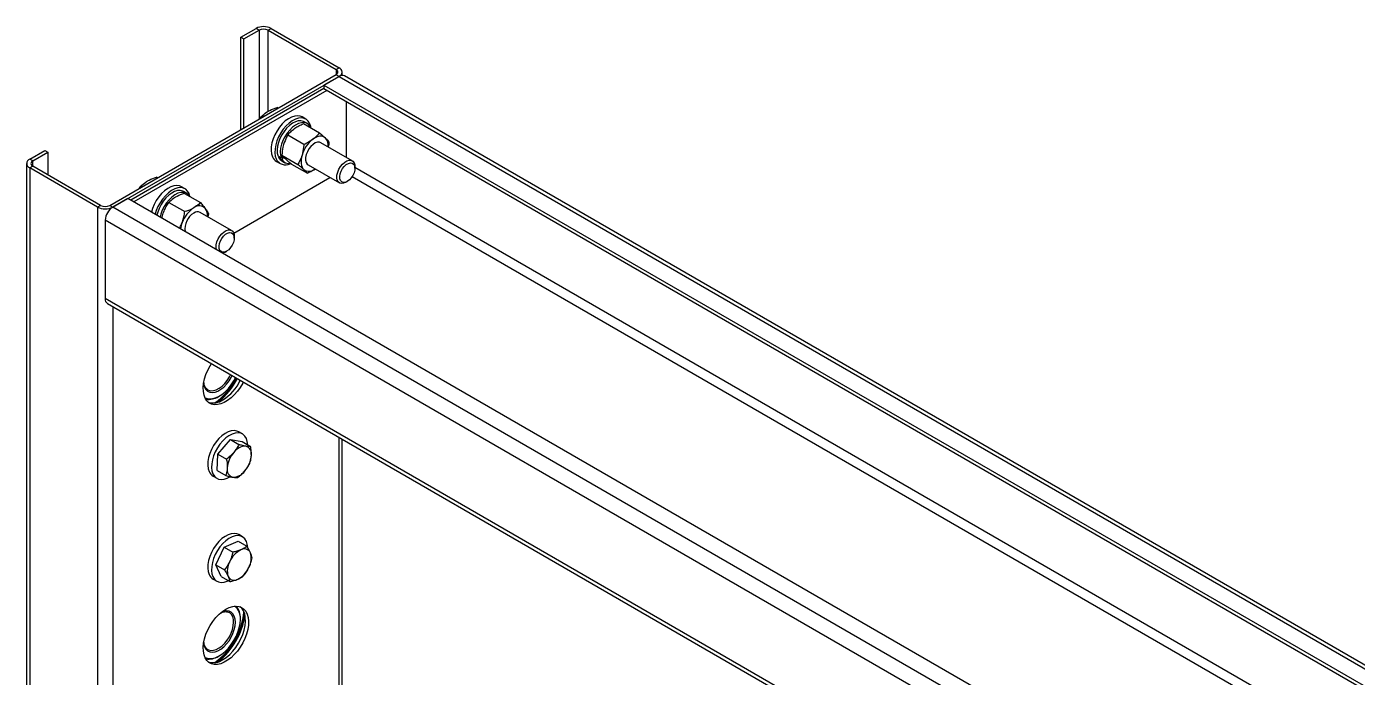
# Model space of a CAD drawing. Header units: millimetres. Extents: x -361 to 14022, y -1822 to 1455.
# Drawn here: x 3958.06 to 3989.24, y 523.1 to 538.34 of the extents above; entities that cross this region are included whole.
import ezdxf

# ---------------------------------------------------------------- set-up
doc = ezdxf.new("R2010")
doc.units = ezdxf.units.MM

msp = doc.modelspace()

# ---------------------------------------------------------------- linework, layer by layer
at = {"color": 7, "linetype": 'Continuous', "lineweight": 25}
for p, q in [((3963.079977, 538.089061), (3963.43353, 538.293163)), ((3963.504241, 538.252343), (3963.43353, 538.293163)), ((3963.716373, 538.252343), (3963.787084, 538.293163)), ((3963.787084, 538.293163), (3965.378074, 537.374704)), ((3963.079977, 535.92558), (3963.079977, 538.089061)), ((3963.079977, 538.089061), (3963.150688, 538.048241)), ((3963.150688, 538.048241), (3963.504241, 538.252343)), ((3963.150688, 535.9664), (3963.150688, 538.048241)), ((3963.716373, 538.252343), (3965.307363, 537.333884)), ((3965.307363, 537.333884), (3965.378074, 537.374704)), ((3960.004062, 534.149892), (3965.307363, 537.211423)), ((3960.074773, 534.109072), (3965.378074, 537.170602)), ((3965.378074, 537.170602), (3965.024521, 536.9665)), ((3965.307363, 537.211423), (3965.378074, 537.170602)), ((3965.378074, 537.170602), (4018.411083, 506.555298)), ((3965.451297, 537.194538), (3965.451297, 537.272653)), ((4018.500172, 506.5884), (3965.503064, 537.182979)), ((3965.024521, 536.884846), (3960.499049, 534.272347)), ((3965.095231, 536.844026), (3960.569759, 534.231526)), ((3965.024521, 536.9665), (3965.024521, 536.884846)), ((3965.024521, 536.9665), (4018.057529, 506.351196)), ((3965.024521, 536.884846), (4017.986807, 506.310369)), ((3963.953069, 536.429605), (3963.928505, 536.443786)), ((3965.554851, 535.271765), (3965.554851, 536.578693)), ((3963.532677, 536.186918), (3963.561082, 536.231677)), ((3963.585645, 536.217496), (3963.561082, 536.231677)), ((3964.599712, 536.169555), (3964.511323, 536.220581)), ((3964.637711, 536.063905), (3964.563465, 536.106767)), ((3964.178959, 535.79848), (3964.553454, 535.582289)), ((3964.543277, 536.063845), (3964.917772, 535.847654)), ((3965.688434, 535.194649), (3964.955305, 535.617875)), ((3958.130229, 535.231633), (3958.483783, 535.435735)), ((3958.20094, 535.190813), (3958.130229, 535.231633)), ((3958.20094, 535.190813), (3958.554494, 535.394915)), ((3958.483783, 535.435735), (3958.554494, 535.394915)), ((3958.554494, 535.394915), (3958.554494, 534.864249)), ((3963.911372, 535.181322), (3963.999761, 535.130297)), ((3964.022587, 535.25975), (3963.948341, 535.302612)), ((3963.962516, 535.271175), (3963.976768, 535.286201)), ((3963.962516, 535.271175), (3964.036763, 535.228313)), ((3964.060419, 535.29964), (3964.022587, 535.25975)), ((3964.036008, 535.193085), (3964.110254, 535.150224)), ((3964.036763, 535.228313), (3964.082306, 535.276334)), ((3964.038085, 535.325293), (3964.412579, 535.109102)), ((3958.057006, 535.129582), (3958.057006, 469.398047)), ((3958.20094, 535.068351), (3958.130229, 535.027531)), ((3959.72122, 534.109072), (3958.130229, 535.027531)), ((3958.130229, 535.027531), (3958.130229, 469.295996)), ((3959.79193, 534.149892), (3958.20094, 535.068351)), ((3964.261528, 535.117471), (3964.636023, 534.90128)), ((3964.65533, 535.098246), (3965.388458, 534.67502)), ((3965.750578, 535.017945), (3965.750578, 535.057295)), ((3960.70425, 534.554102), (3960.732655, 534.59886)), ((3960.757218, 534.58468), (3960.732655, 534.59886)), ((3961.124642, 534.796789), (3961.100078, 534.810969)), ((3961.771285, 534.536739), (3961.682896, 534.587765)), ((3962.909642, 533.500133), (3965.166642, 534.803071)), ((3965.53848, 534.689892), (3965.572557, 534.709571)), ((3960.428327, 534.313174), (3960.074773, 534.109072)), ((4013.461335, 503.69787), (3960.428327, 534.313174)), ((3961.390264, 534.219231), (3961.764758, 534.00304)), ((3961.809284, 534.431089), (3961.735038, 534.473951)), ((3961.757687, 534.43134), (3962.132182, 534.215149)), ((3959.79193, 534.149892), (3959.72122, 534.109072)), ((3959.72122, 534.109072), (3959.72122, 468.377537)), ((3960.004062, 534.149892), (3960.074773, 534.109072)), ((4013.107782, 503.493768), (3960.074773, 534.109072)), ((3962.860006, 533.561833), (3962.126878, 533.985059)), ((3962.315894, 533.95376), (3962.302529, 533.883658)), ((4012.931005, 503.187582), (3959.897996, 533.802886)), ((3959.897996, 533.802886), (3959.897996, 531.965669)), ((3962.922151, 533.385128), (3962.922151, 533.424479)), ((3962.710053, 533.057076), (3962.74413, 533.076754)), ((4012.931005, 501.350365), (3959.897996, 531.965669)), ((3959.949783, 531.851208), (4012.982792, 501.235903)), ((3962.277901, 529.850168), (3962.303203, 529.832251)), ((3962.553266, 529.673332), (3962.574475, 529.68558)), ((3962.54061, 528.323615), (3962.831366, 528.663239)), ((3962.831366, 528.663239), (3963.032378, 528.547198)), ((3962.831366, 528.663239), (3963.105568, 528.616648)), ((3963.114788, 528.796653), (3963.026399, 528.847678)), ((3963.105568, 528.616648), (3963.30658, 528.500606)), ((3965.451297, 473.70849), (3965.451297, 528.675251)), ((3962.524056, 527.937399), (3962.54061, 528.323615)), ((3962.54061, 528.323615), (3962.741622, 528.207574)), ((3962.426448, 527.80842), (3962.514836, 527.757394)), ((3962.524056, 527.937399), (3962.725067, 527.821358)), ((3963.114788, 526.387857), (3963.026399, 526.438883)), ((3962.491046, 525.730887), (3962.6901, 526.144799)), ((3962.6901, 526.144799), (3963.013866, 526.282141)), ((3962.6901, 526.144799), (3962.891112, 526.028758)), ((3963.013866, 526.282141), (3963.214878, 526.166099)), ((3962.491046, 525.730887), (3962.692058, 525.614845)), ((3962.615757, 525.454315), (3962.491046, 525.730887)), ((3962.426448, 525.399624), (3962.514836, 525.348599)), ((3962.615757, 525.454315), (3962.816769, 525.338274)), ((3962.808901, 524.611603), (3962.803162, 524.615071)), ((3963.065835, 524.453502), (3963.065835, 524.477995)), ((3962.277901, 523.766939), (3962.303203, 523.749022)), ((3962.553266, 523.590103), (3962.574475, 523.602351))]:
    msp.add_line(p, q, dxfattribs=at)
at = {"color": 8, "linetype": 'Continuous', "lineweight": 25}
for p, q in [((3963.504241, 538.252343), (3963.504241, 536.170502)), ((3963.716373, 536.354138), (3963.716373, 538.252343)), ((3965.307363, 537.333884), (3965.307363, 537.211423)), ((3958.20094, 535.068351), (3958.20094, 535.190813)), ((4015.757941, 506.168033), (3965.750578, 535.03667)), ((3965.689181, 534.827171), (4015.607223, 506.010099)), ((3960.074773, 531.779053), (3960.074773, 470.623024)), ((3965.378074, 473.684554), (3965.378074, 528.717522))]:
    msp.add_line(p, q, dxfattribs=at)
at = {"color": 7, "linetype": 'Continuous', "lineweight": 25, "flags": 128}
for points in [[(3964.511323, 536.220581), (3964.469927, 536.23864), (3964.407591, 536.248604), (3964.339292, 536.241928), (3964.267105, 536.218815), (3964.193224, 536.179966), (3964.119894, 536.126563), (3964.049343, 536.060228), (3963.983714, 535.982977), (3963.925002, 535.897156), (3963.87499, 535.805374), (3963.835198, 535.710419), (3963.806835, 535.615176), (3963.790764, 535.52254), (3963.787471, 535.435324), (3963.797058, 535.35618), (3963.819233, 535.287511)], [(3964.718331, 535.9714), (3964.714026, 535.994698), (3964.691851, 536.063367), (3964.657762, 536.119473), (3964.612795, 536.161313), (3964.558315, 536.187615), (3964.495979, 536.197579), (3964.42768, 536.190903), (3964.355493, 536.167789), (3964.281613, 536.128941), (3964.208283, 536.075538), (3964.137731, 536.009203), (3964.072102, 535.931951), (3964.01339, 535.846131), (3963.963378, 535.754349), (3963.923586, 535.659394), (3963.895224, 535.564151), (3963.879152, 535.471514), (3963.875859, 535.384299), (3963.885446, 535.305154), (3963.907621, 535.236485)], [(3964.563465, 536.106767), (3964.543023, 536.116866), (3964.486094, 536.130622), (3964.422641, 536.127549), (3964.354885, 536.107754), (3964.285198, 536.071932), (3964.21602, 536.021335), (3964.149774, 535.957735), (3964.088777, 535.883359), (3964.035165, 535.800811), (3963.990817, 535.71298), (3963.957283, 535.622942), (3963.935738, 535.533848), (3963.926937, 535.448819), (3963.931188, 535.37083), (3963.948341, 535.302612)], [(3964.723212, 535.959971), (3964.70388, 535.998504), (3964.665681, 536.043901), (3964.617269, 536.074004), (3964.560341, 536.08776), (3964.496887, 536.084687), (3964.429131, 536.064893), (3964.359445, 536.02907), (3964.290267, 535.978473), (3964.22402, 535.914874), (3964.163023, 535.840498), (3964.109412, 535.757949), (3964.065063, 535.670119), (3964.031529, 535.58008), (3964.009985, 535.490987), (3964.001184, 535.405957), (3964.005434, 535.327968), (3964.022587, 535.25975)], [(3964.955305, 535.617875), (3964.921923, 535.63001), (3964.874189, 535.629511), (3964.822128, 535.611957), (3964.769011, 535.578448), (3964.718175, 535.531092), (3964.672814, 535.472864), (3964.635779, 535.407422), (3964.609397, 535.338879)], [(3965.057914, 535.727336), (3965.030495, 535.747669), (3964.999223, 535.761336), (3964.964634, 535.768102), (3964.927318, 535.767852), (3964.887915, 535.760591), (3964.847099, 535.746442), (3964.805568, 535.725648), (3964.764033, 535.698565)], [(3963.962516, 535.271175), (3963.998115, 535.222406), (3964.036008, 535.193085)], [(3964.511437, 535.329289), (3964.498027, 535.276046), (3964.489875, 535.224207), (3964.48712, 535.174658), (3964.489809, 535.128247), (3964.497897, 535.085769), (3964.511245, 535.047949), (3964.529625, 535.015435), (3964.552721, 534.988784)], [(3964.609397, 535.338879), (3964.595325, 535.271541), (3964.594448, 535.209639), (3964.606821, 535.157063), (3964.631666, 535.117117), (3964.65533, 535.098246)], [(3965.538446, 534.689872), (3965.485691, 534.667113), (3965.43625, 534.661176), (3965.393231, 534.672434), (3965.359337, 534.700179), (3965.336696, 534.742669), (3965.326732, 534.797233), (3965.330071, 534.860444), (3965.346503, 534.928328), (3965.374995, 534.996621), (3965.413758, 535.061032), (3965.460355, 535.117513), (3965.511859, 535.162516), (3965.565033, 535.193213), (3965.616537, 535.207675), (3965.663134, 535.204994), (3965.701896, 535.185337), (3965.730389, 535.14994), (3965.74682, 535.101028), (3965.750578, 535.057295)], [(3965.572528, 534.709554), (3965.524491, 534.689447), (3965.480017, 534.68608), (3965.442403, 534.699703), (3965.414441, 534.729305), (3965.398203, 534.772691), (3965.394894, 534.826644), (3965.404759, 534.887161), (3965.427067, 534.949754), (3965.460163, 535.009782), (3965.501593, 535.062792), (3965.548284, 535.104853), (3965.596773, 535.132845), (3965.643463, 535.144692), (3965.684893, 535.139516), (3965.717989, 535.1177), (3965.740297, 535.080863), (3965.750163, 535.031736), (3965.746854, 534.973963), (3965.730616, 534.911829), (3965.702653, 534.849942), (3965.66504, 534.792892), (3965.620566, 534.74491), (3965.572528, 534.709554)], [(3961.682896, 534.587765), (3961.6415, 534.605824), (3961.579164, 534.615788), (3961.510865, 534.609112), (3961.438678, 534.585999), (3961.364797, 534.54715), (3961.291467, 534.493747), (3961.220916, 534.427412), (3961.155287, 534.350161), (3961.096575, 534.26434), (3961.046563, 534.172558), (3961.006771, 534.077603), (3960.981245, 533.993981)], [(3961.886637, 534.356899), (3961.885599, 534.361882), (3961.863424, 534.430551), (3961.829335, 534.486657), (3961.784368, 534.528497), (3961.729888, 534.554798), (3961.667552, 534.564762), (3961.599253, 534.558086), (3961.527066, 534.534973), (3961.453186, 534.496125), (3961.379855, 534.442722), (3961.309304, 534.376387), (3961.243675, 534.299135), (3961.184963, 534.213315), (3961.134951, 534.121532), (3961.095159, 534.026577), (3961.069633, 533.942955)], [(3961.735038, 534.473951), (3961.714596, 534.484049), (3961.657667, 534.497805), (3961.594214, 534.494732), (3961.526458, 534.474938), (3961.456771, 534.439115), (3961.387593, 534.388518), (3961.321346, 534.324919), (3961.26035, 534.250543), (3961.206738, 534.167994), (3961.16239, 534.080164), (3961.128856, 533.990125), (3961.11074, 533.919225)], [(3961.877637, 534.362094), (3961.875453, 534.365688), (3961.837254, 534.411085), (3961.788842, 534.441188), (3961.731913, 534.454944), (3961.66846, 534.451871), (3961.600704, 534.432077), (3961.531017, 534.396254), (3961.46184, 534.345657), (3961.395593, 534.282057), (3961.334596, 534.207681), (3961.280984, 534.125133), (3961.236636, 534.037302), (3961.203102, 533.947264), (3961.184986, 533.876364)], [(3962.507231, 533.113048), (3962.498305, 533.164417), (3962.501644, 533.227627), (3962.518076, 533.295512), (3962.546568, 533.363805), (3962.585331, 533.428216), (3962.631928, 533.484697), (3962.683431, 533.5297), (3962.736606, 533.560397), (3962.78811, 533.574859), (3962.834707, 533.572178), (3962.873469, 533.552521), (3962.901961, 533.517124), (3962.918393, 533.468211), (3962.922151, 533.424479)], [(3962.744101, 533.076738), (3962.696064, 533.056631), (3962.65159, 533.053264), (3962.613976, 533.066887), (3962.586014, 533.096489), (3962.569776, 533.139875), (3962.566467, 533.193827), (3962.576332, 533.254344), (3962.59864, 533.316938), (3962.631736, 533.376966), (3962.673166, 533.429976), (3962.719857, 533.472037), (3962.768346, 533.500029), (3962.815036, 533.511876), (3962.856466, 533.5067), (3962.889562, 533.484884), (3962.91187, 533.448047), (3962.921736, 533.39892), (3962.918427, 533.341147), (3962.902189, 533.279013), (3962.874226, 533.217126), (3962.836613, 533.160076), (3962.792138, 533.112093), (3962.744101, 533.076738)], [(3962.710019, 533.057056), (3962.657264, 533.034297), (3962.647785, 533.031908)], [(3963.135674, 530.012032), (3963.122343, 529.986376), (3963.063842, 529.887589), (3962.997432, 529.79531), (3962.92467, 529.711703), (3962.847261, 529.638727), (3962.76702, 529.578093), (3962.685827, 529.531221), (3962.605586, 529.499211), (3962.528177, 529.482813), (3962.455415, 529.482411), (3962.389005, 529.498014), (3962.330504, 529.529257), (3962.281283, 529.575408), (3962.242495, 529.635384), (3962.215051, 529.70778), (3962.199593, 529.7909), (3962.196483, 529.882794), (3962.205794, 529.981309), (3962.227309, 530.084136), (3962.260522, 530.188865), (3962.304656, 530.29304), (3962.358675, 530.394221), (3962.389068, 530.443039)], [(3962.237745, 529.645256), (3962.263587, 529.634019), (3962.328676, 529.619713), (3962.400129, 529.62181), (3962.476095, 529.640255), (3962.554607, 529.67457), (3962.633632, 529.723868), (3962.711123, 529.78687), (3962.785072, 529.861946), (3962.853565, 529.947151), (3962.914828, 530.040277), (3962.956007, 530.115752)], [(3963.026399, 528.847678), (3962.985003, 528.865737), (3962.922667, 528.875702), (3962.854367, 528.869025), (3962.782181, 528.845912), (3962.7083, 528.807064), (3962.63497, 528.753661), (3962.564419, 528.687326), (3962.49879, 528.610074), (3962.440077, 528.524254), (3962.390065, 528.432471), (3962.350274, 528.337516), (3962.321911, 528.242274), (3962.305839, 528.149637), (3962.302547, 528.062422), (3962.312133, 527.983277), (3962.334308, 527.914608)], [(3963.238791, 528.53974), (3963.238689, 528.542651), (3963.229102, 528.621795), (3963.206927, 528.690464), (3963.172838, 528.746571), (3963.127871, 528.78841), (3963.073391, 528.814712), (3963.011055, 528.824676), (3962.942756, 528.818), (3962.870569, 528.794887), (3962.796688, 528.756038), (3962.723358, 528.702635), (3962.652807, 528.6363), (3962.587178, 528.559049), (3962.528466, 528.473228), (3962.478454, 528.381446), (3962.438662, 528.286491), (3962.410299, 528.191248), (3962.394228, 528.098612), (3962.390935, 528.011396), (3962.400522, 527.932252), (3962.422697, 527.863583)], [(3962.422697, 527.863583), (3962.456786, 527.807476), (3962.501753, 527.765636), (3962.556233, 527.739335), (3962.618569, 527.729371), (3962.686868, 527.736047), (3962.759055, 527.75916), (3962.820281, 527.790297)], [(3963.026399, 526.438883), (3962.985003, 526.456942), (3962.922667, 526.466906), (3962.854367, 526.46023), (3962.782181, 526.437117), (3962.7083, 526.398268), (3962.63497, 526.344865), (3962.564419, 526.27853), (3962.49879, 526.201279), (3962.440077, 526.115458), (3962.390065, 526.023676), (3962.350274, 525.928721), (3962.321911, 525.833478), (3962.305839, 525.740842), (3962.302547, 525.653626), (3962.312133, 525.574482), (3962.334308, 525.505813)], [(3963.238504, 526.138257), (3963.229102, 526.213), (3963.206927, 526.281669), (3963.172838, 526.337775), (3963.127871, 526.379615), (3963.073391, 526.405917), (3963.011055, 526.415881), (3962.942756, 526.409205), (3962.870569, 526.386091), (3962.796688, 526.347243), (3962.723358, 526.29384), (3962.652807, 526.227505), (3962.587178, 526.150253), (3962.528466, 526.064433), (3962.478454, 525.972651), (3962.438662, 525.877695), (3962.410299, 525.782453), (3962.394228, 525.689816), (3962.390935, 525.602601), (3962.400522, 525.523456), (3962.422697, 525.454787)], [(3962.422697, 525.454787), (3962.456786, 525.398681), (3962.501753, 525.356841), (3962.556233, 525.33054), (3962.618569, 525.320575), (3962.686868, 525.327251), (3962.759055, 525.350365), (3962.779661, 525.359696)], [(3962.726424, 524.694442), (3962.807378, 524.733999), (3962.886435, 524.758275), (3962.961742, 524.7667), (3963.031532, 524.759077), (3963.094172, 524.735585), (3963.148191, 524.696774), (3963.192325, 524.643554), (3963.225538, 524.577173), (3963.247053, 524.499186), (3963.256364, 524.411422), (3963.253255, 524.315937), (3963.237796, 524.21497), (3963.210352, 524.110887), (3963.171564, 524.006127), (3963.122343, 523.903147), (3963.063842, 523.80436), (3962.997432, 523.712081), (3962.92467, 523.628474), (3962.847261, 523.555498), (3962.76702, 523.494864), (3962.685827, 523.447992), (3962.605586, 523.415982), (3962.528177, 523.399584), (3962.455415, 523.399182), (3962.389005, 523.414785), (3962.330504, 523.446028), (3962.281283, 523.492179), (3962.242495, 523.552155), (3962.215051, 523.624551), (3962.199593, 523.707671), (3962.196483, 523.799565), (3962.205794, 523.89808), (3962.227309, 524.000907), (3962.260522, 524.105636), (3962.304656, 524.209811), (3962.358675, 524.310992), (3962.421315, 524.406806), (3962.491106, 524.495007), (3962.566412, 524.573529), (3962.645469, 524.640531), (3962.726424, 524.694442)], [(3962.655713, 523.510452), (3962.736667, 523.564363), (3962.815724, 523.631365), (3962.891031, 523.709886), (3962.960822, 523.798088), (3963.023461, 523.893902), (3963.077481, 523.995083), (3963.121614, 524.099258), (3963.154828, 524.203987), (3963.176342, 524.306814), (3963.185654, 524.405329), (3963.182544, 524.497223), (3963.167086, 524.580342), (3963.139641, 524.652739), (3963.100854, 524.712715), (3963.064368, 524.749091)], [(3962.237745, 523.562027), (3962.263587, 523.55079), (3962.328676, 523.536484), (3962.400129, 523.538581), (3962.476095, 523.557026), (3962.554607, 523.591341), (3962.633632, 523.640639), (3962.711123, 523.703641), (3962.785072, 523.778717), (3962.853565, 523.863922), (3962.914828, 523.957048), (3962.967273, 524.055685), (3963.009543, 524.157278), (3963.040544, 524.259194), (3963.059471, 524.358796), (3963.065835, 524.453502)]]:
    msp.add_lwpolyline(points, dxfattribs=at)
at = {"color": 8, "linetype": 'Continuous', "lineweight": 25, "flags": 128}
for points in [[(3962.204307, 529.971218), (3962.20601, 529.960845), (3962.224936, 529.894958), (3962.255763, 529.841264), (3962.29744, 529.801593), (3962.348548, 529.777296), (3962.407348, 529.769198), (3962.471836, 529.777577), (3962.539817, 529.802147), (3962.608975, 529.842071), (3962.676955, 529.89599), (3962.741443, 529.962068), (3962.800243, 530.038053), (3962.851351, 530.12136), (3962.872915, 530.16372)], [(3962.303203, 529.832251), (3962.321654, 529.823067), (3962.376406, 529.809652), (3962.437546, 529.812705), (3962.502867, 529.832114), (3962.570005, 529.867179), (3962.636536, 529.916633), (3962.700054, 529.978687), (3962.758263, 530.051099), (3962.809061, 530.131253), (3962.836552, 530.184712)], [(3962.949162, 524.386149), (3962.942781, 524.461986), (3962.923855, 524.527873), (3962.893029, 524.581566), (3962.851351, 524.621237), (3962.800243, 524.645535), (3962.741443, 524.653632), (3962.676955, 524.645253), (3962.633364, 524.631218)], [(3962.204307, 523.887989), (3962.20601, 523.877616), (3962.224936, 523.811729), (3962.255763, 523.758035), (3962.29744, 523.718364), (3962.348548, 523.694066), (3962.407348, 523.685969), (3962.471836, 523.694348), (3962.539817, 523.718918), (3962.608975, 523.758842), (3962.676955, 523.812761), (3962.741443, 523.878838), (3962.800243, 523.954824), (3962.851351, 524.038131), (3962.893029, 524.125921), (3962.923855, 524.215206), (3962.942781, 524.302944), (3962.949162, 524.386149)], [(3962.303203, 523.749022), (3962.321654, 523.739838), (3962.376406, 523.726423), (3962.437546, 523.729476), (3962.502867, 523.748885), (3962.570005, 523.78395), (3962.636536, 523.833404), (3962.700054, 523.895458), (3962.758263, 523.96787), (3962.809061, 524.048023), (3962.85061, 524.133021), (3962.88141, 524.21979), (3962.900347, 524.305195), (3962.906736, 524.386149)]]:
    msp.add_lwpolyline(points, dxfattribs=at)
at = {"color": 7, "linetype": 'Continuous', "lineweight": 25}
for centre, radius, start, end in [((3963.610307, 537.951986), 0.384255, 62.6096722, 117.3903278), ((3963.610307, 538.047636), 0.230553, 62.6096722, 117.3903278), ((3965.284124, 537.272653), 0.065492, 290.7834208, 69.2165792), ((3965.339342, 537.272653), 0.109154, 290.7834208, 69.2165792), ((3965.451304, 537.068382), 0.125744, 65.692881, 125.6175775), ((3965.208144, 535.123749), 0.726393, 127.6902272, 163.5631464), ((3964.857855, 535.550773), 0.266829, 353.6049101, 41.4302207), ((3958.168961, 535.129582), 0.109154, 110.7834208, 249.2165792), ((3958.224179, 535.129582), 0.065492, 110.7834208, 249.2165792), ((3964.024953, 535.372945), 0.222756, 202.5527925, 239.3434217), ((3964.122377, 535.338161), 0.237609, 205.3350768, 297.116106), ((3964.209193, 535.320898), 0.195714, 208.2331666, 280.2230768), ((3964.679684, 535.170495), 0.221672, 235.0577147, 310.2962718), ((3959.897996, 534.45025), 0.384255, 242.6096722, 297.3903278), ((3959.897996, 534.354599), 0.230553, 242.6096722, 297.3903278), ((3960.2818, 533.78542), 0.384201, 122.6054783, 177.3945215), ((3962.349375, 533.511099), 0.690645, 122.6379706, 159.7728862), ((3962.193938, 533.604424), 0.42533, 120.6840015, 189.2202067), ((3962.102075, 533.939459), 0.197864, 40.5327959, 129.2481681), ((3962.064027, 533.855012), 0.144438, 64.2055259, 127.1049325), ((3962.003509, 533.914863), 0.292303, 354.7736584, 31.6050201), ((3962.289938, 533.517209), 0.632934, 158.4314954, 172.4215757), ((3960.020497, 531.952147), 0.123244, 173.7011525, 234.9866671), ((3961.426493, 530.906154), 1.755214, 308.7386304, 332.620524), ((3961.460304, 530.882416), 1.726239, 309.2664981, 332.7859289), ((3962.062472, 530.534389), 1.112145, 302.2368635, 334.3431961), ((3962.321253, 530.042353), 0.435898, 261.3536369, 302.1585998), ((3962.428632, 529.925701), 0.402248, 254.0016935, 304.3696981), ((3963.385131, 527.948608), 0.628619, 138.78431, 175.3214079), ((3963.191632, 528.16975), 0.339583, 89.4753306, 145.3544105), ((3962.697041, 528.344188), 0.628619, 318.78431, 355.3214079), ((3963.141753, 528.331228), 0.185806, 348.0999711, 73.4301053), ((3962.94042, 527.961568), 0.185806, 168.0999711, 253.4301053), ((3962.540029, 528.000043), 0.222756, 202.5527925, 239.3434217), ((3962.89054, 528.123047), 0.339583, 269.4753306, 325.3544105), ((3963.194276, 525.591959), 0.434499, 150.3025872, 197.4069253), ((3963.332912, 525.579549), 0.564053, 116.8381851, 156.1946745), ((3963.15872, 525.946068), 0.158689, 25.0386888, 120.467355), ((3962.887896, 525.883247), 0.434499, 330.3025872, 17.4069253), ((3962.540029, 525.591247), 0.222756, 202.5527925, 239.3434217), ((3962.74926, 525.895657), 0.564053, 296.8381851, 336.1946745), ((3962.923452, 525.529138), 0.158689, 205.0386888, 300.467355), ((3961.412133, 524.840761), 1.778112, 308.7399261, 351.2654504), ((3962.71792, 524.489008), 0.349722, 354.173043, 52.1803541), ((3962.655678, 524.502758), 0.410904, 356.5449008, 39.9536151), ((3961.427256, 524.83203), 1.772591, 309.4216119, 350.5837646), ((3962.321253, 523.959124), 0.435898, 261.3536373, 302.1585998), ((3962.428632, 523.842472), 0.402248, 254.0016935, 304.3696981)]:
    msp.add_arc(centre, radius, start, end, dxfattribs=at)
at = {"color": 8, "linetype": 'Continuous', "lineweight": 25}
for centre, radius, start, end in [((3961.567162, 530.810682), 1.568148, 304.8927257, 333.3851741), ((3961.50988, 524.784332), 1.647632, 305.3950902, 354.6102863), ((3962.665094, 524.415244), 0.243387, 353.1343383, 53.782263)]:
    msp.add_arc(centre, radius, start, end, dxfattribs=at)
at = {"color": 7, "linetype": 'Continuous', "lineweight": 25}
for points, knots in [([(3963.716373, 536.354138), (3963.770063, 536.380849), (3963.836871, 536.414087), (3963.913466, 536.438911), (3963.928505, 536.443786)], [0, 0, 0, 0, 0.803647298, 1, 1, 1, 1]), ([(3963.561082, 536.231677), (3963.59657, 536.265745), (3963.642089, 536.309444), (3963.702959, 536.346067), (3963.716373, 536.354138)], [0, 0, 0, 0, 0.779636077, 1, 1, 1, 1]), ([(3964.178959, 535.79848), (3964.168756, 535.781094), (3964.129138, 535.71359), (3964.100996, 535.635943), (3964.080102, 535.578293)], [0, 0, 0, 0, 0.257551345, 1, 1, 1, 1]), ([(3964.178959, 535.79848), (3964.200599, 535.824614), (3964.244276, 535.877361), (3964.303046, 535.924025), (3964.332698, 535.947569)], [0, 0, 0, 0, 0.495457963, 1, 1, 1, 1]), ([(3964.332698, 535.947569), (3964.33705, 535.950695), (3964.370004, 535.974363), (3964.437862, 536.015685), (3964.507925, 536.047694), (3964.543277, 536.063845)], [0, 0, 0, 0, 0.070090032, 0.530784434, 1, 1, 1, 1]), ([(3964.764033, 535.698565), (3964.768317, 535.701729), (3964.800758, 535.725694), (3964.856201, 535.774183), (3964.897123, 535.823015), (3964.917772, 535.847654)], [0, 0, 0, 0, 0.070090032, 0.530784434, 1, 1, 1, 1]), ([(3964.917772, 535.847654), (3964.943859, 535.826193), (3964.996512, 535.782877), (3965.037323, 535.745962), (3965.057914, 535.727336)], [0, 0, 0, 0, 0.495457963, 1, 1, 1, 1]), ([(3964.080102, 535.578293), (3964.074119, 535.556537), (3964.051848, 535.475547), (3964.043899, 535.388763), (3964.038085, 535.325293)], [0, 0, 0, 0, 0.268633605, 1, 1, 1, 1]), ([(3964.553454, 535.582289), (3964.551831, 535.55995), (3964.545529, 535.473213), (3964.525963, 535.390614), (3964.511437, 535.329289)], [0, 0, 0, 0, 0.257551345, 1, 1, 1, 1]), ([(3964.553454, 535.582289), (3964.590981, 535.599251), (3964.666722, 535.633488), (3964.7314, 535.676741), (3964.764033, 535.698565)], [0, 0, 0, 0, 0.495457963, 1, 1, 1, 1]), ([(3965.057914, 535.727336), (3965.060528, 535.724893), (3965.080325, 535.706389), (3965.111929, 535.674804), (3965.131394, 535.651561), (3965.141215, 535.639832)], [0, 0, 0, 0, 0.070090032, 0.530784434, 1, 1, 1, 1]), ([(3965.141215, 535.639832), (3965.139923, 535.61739), (3965.137566, 535.576456), (3965.128979, 535.537467), (3965.1251, 535.519854)], [0, 0, 0, 0, 0.548270088, 1, 1, 1, 1]), ([(3964.121386, 535.237789), (3964.118772, 535.240232), (3964.098975, 535.258736), (3964.067371, 535.29032), (3964.047906, 535.313564), (3964.038085, 535.325293)], [0, 0, 0, 0, 0.070090032, 0.530784434, 1, 1, 1, 1]), ([(3964.261528, 535.117471), (3964.235441, 535.138932), (3964.182787, 535.182248), (3964.141977, 535.219163), (3964.121386, 535.237789)], [0, 0, 0, 0, 0.495457963, 1, 1, 1, 1]), ([(3964.511437, 535.329289), (3964.50461, 535.308019), (3964.479198, 535.228843), (3964.440721, 535.159683), (3964.412579, 535.109102)], [0, 0, 0, 0, 0.268633605, 1, 1, 1, 1]), ([(3964.552721, 534.988784), (3964.550039, 534.991267), (3964.529728, 535.010067), (3964.48571, 535.048818), (3964.437105, 535.088885), (3964.412579, 535.109102)], [0, 0, 0, 0, 0.070090032, 0.530784434, 1, 1, 1, 1]), ([(3964.636023, 534.90128), (3964.625822, 534.91357), (3964.605234, 534.938375), (3964.570331, 534.97188), (3964.552721, 534.988784)], [0, 0, 0, 0, 0.495457963, 1, 1, 1, 1]), ([(3964.822699, 535.001625), (3964.795866, 534.984348), (3964.738122, 534.947167), (3964.671621, 534.917279), (3964.636023, 534.90128)], [0, 0, 0, 0, 0.464698458, 1, 1, 1, 1]), ([(3960.732655, 534.59886), (3960.768143, 534.632929), (3960.813662, 534.676628), (3960.874532, 534.713251), (3960.887946, 534.721322)], [0, 0, 0, 0, 0.779636077, 1, 1, 1, 1]), ([(3960.887946, 534.721322), (3960.941636, 534.748033), (3961.008444, 534.781271), (3961.085038, 534.806095), (3961.100078, 534.810969)], [0, 0, 0, 0, 0.803647298, 1, 1, 1, 1]), ([(3961.269988, 533.998888), (3961.272199, 534.00448), (3961.288944, 534.046829), (3961.326239, 534.123372), (3961.368792, 534.187083), (3961.390264, 534.219231)], [0, 0, 0, 0, 0.070090032, 0.530784434, 1, 1, 1, 1]), ([(3961.545555, 534.341692), (3961.529273, 534.331805), (3961.46866, 534.295001), (3961.42338, 534.251238), (3961.390264, 534.219231)], [0, 0, 0, 0, 0.268633605, 1, 1, 1, 1]), ([(3961.757687, 534.43134), (3961.737974, 534.424913), (3961.661433, 534.39996), (3961.59493, 534.366519), (3961.545555, 534.341692)], [0, 0, 0, 0, 0.257551345, 1, 1, 1, 1]), ([(3962.132182, 534.215149), (3962.121049, 534.203768), (3962.077824, 534.159582), (3962.019898, 534.121191), (3961.97689, 534.092687)], [0, 0, 0, 0, 0.257551345, 1, 1, 1, 1]), ([(3962.132182, 534.215149), (3962.155043, 534.189338), (3962.201185, 534.137242), (3962.235264, 534.091252), (3962.252458, 534.068047)], [0, 0, 0, 0, 0.495457963, 1, 1, 1, 1]), ([(3961.226849, 533.852196), (3961.228156, 533.859359), (3961.237405, 533.910052), (3961.254935, 533.957847), (3961.269988, 533.998888)], [0, 0, 0, 0, 0.141293987, 1, 1, 1, 1]), ([(3961.701323, 533.749884), (3961.703466, 533.755515), (3961.719697, 533.79816), (3961.744578, 533.88187), (3961.757991, 533.962404), (3961.764758, 534.00304)], [0, 0, 0, 0, 0.070090032, 0.530784434, 1, 1, 1, 1]), ([(3961.97689, 534.092687), (3961.959764, 534.083288), (3961.89601, 534.048296), (3961.820202, 534.022157), (3961.764758, 534.00304)], [0, 0, 0, 0, 0.268633605, 1, 1, 1, 1]), ([(3962.252458, 534.068047), (3962.254601, 534.064969), (3962.270833, 534.041658), (3962.295713, 534.001008), (3962.309126, 533.969605), (3962.315894, 533.95376)], [0, 0, 0, 0, 0.070090032, 0.530784434, 1, 1, 1, 1]), ([(3961.635673, 533.616187), (3961.639386, 533.621961), (3961.66566, 533.662825), (3961.684847, 533.709663), (3961.701323, 533.749884)], [0, 0, 0, 0, 0.141293987, 1, 1, 1, 1]), ([(3962.281872, 529.849697), (3962.276316, 529.853858), (3962.257939, 529.867621), (3962.235824, 529.905335), (3962.217342, 529.952897), (3962.213576, 529.98927), (3962.212144, 530.003098)], [0, 0, 0, 0, 0.1447999709, 0.4788872564, 0.8018984043, 1, 1, 1, 1]), ([(3962.912262, 528.362802), (3962.908787, 528.358795), (3962.882463, 528.328445), (3962.827743, 528.274158), (3962.770504, 528.229904), (3962.741622, 528.207574)], [0, 0, 0, 0, 0.070085768, 0.530782234, 1, 1, 1, 1]), ([(3963.032378, 528.547198), (3963.015829, 528.515543), (3962.982427, 528.451654), (3962.935792, 528.392598), (3962.912262, 528.362802)], [0, 0, 0, 0, 0.495457963, 1, 1, 1, 1]), ([(3963.194742, 528.509318), (3963.191462, 528.509888), (3963.166624, 528.514201), (3963.114706, 528.525271), (3963.059988, 528.539844), (3963.032378, 528.547198)], [0, 0, 0, 0, 0.070085768, 0.530782234, 1, 1, 1, 1]), ([(3963.30658, 528.500606), (3963.291375, 528.500313), (3963.260686, 528.499722), (3963.216856, 528.5061), (3963.194742, 528.509318)], [0, 0, 0, 0, 0.495457963, 1, 1, 1, 1]), ([(3963.290025, 528.11439), (3963.302692, 528.158373), (3963.318816, 528.214357), (3963.322727, 528.279047), (3963.323565, 528.292914)], [0, 0, 0, 0, 0.785622496, 1, 1, 1, 1]), ([(3963.323565, 528.292914), (3963.32248, 528.347887), (3963.321143, 528.415646), (3963.308892, 528.487119), (3963.30658, 528.500606)], [0, 0, 0, 0, 0.811303548, 1, 1, 1, 1]), ([(3962.758607, 527.999882), (3962.757768, 527.986014), (3962.753857, 527.921325), (3962.737734, 527.86534), (3962.725067, 527.821358)], [0, 0, 0, 0, 0.214377504, 1, 1, 1, 1]), ([(3962.741622, 528.207574), (3962.743934, 528.194087), (3962.756185, 528.122614), (3962.757522, 528.054855), (3962.758607, 527.999882)], [0, 0, 0, 0, 0.188696452, 1, 1, 1, 1]), ([(3963.16991, 527.929994), (3963.173325, 527.934037), (3963.199192, 527.96465), (3963.242877, 528.025307), (3963.274214, 528.084515), (3963.290025, 528.11439)], [0, 0, 0, 0, 0.070085768, 0.530782234, 1, 1, 1, 1]), ([(3962.725067, 527.821358), (3962.754394, 527.813498), (3962.813585, 527.797635), (3962.862667, 527.788226), (3962.887431, 527.783478)], [0, 0, 0, 0, 0.495457963, 1, 1, 1, 1]), ([(3962.887431, 527.783478), (3962.89065, 527.782943), (3962.915031, 527.778893), (3962.955915, 527.774194), (3962.98473, 527.774574), (3962.999269, 527.774766)], [0, 0, 0, 0, 0.070085768, 0.530782234, 1, 1, 1, 1]), ([(3962.999269, 527.774766), (3963.02994, 527.798268), (3963.091844, 527.845703), (3963.143731, 527.901728), (3963.16991, 527.929994)], [0, 0, 0, 0, 0.495457963, 1, 1, 1, 1]), ([(3963.214878, 526.166099), (3963.195648, 526.150871), (3963.156836, 526.120134), (3963.104609, 526.09535), (3963.078258, 526.082845)], [0, 0, 0, 0, 0.4954579635, 1, 1, 1, 1]), ([(3963.302496, 526.01323), (3963.282013, 526.053147), (3963.256766, 526.102348), (3963.221527, 526.155979), (3963.214878, 526.166099)], [0, 0, 0, 0, 0.811303548, 1, 1, 1, 1]), ([(3962.816847, 525.807218), (3962.814458, 525.80233), (3962.796365, 525.765313), (3962.757163, 525.698455), (3962.713892, 525.642885), (3962.692058, 525.614845)], [0, 0, 0, 0, 0.070085768, 0.530782234, 1, 1, 1, 1]), ([(3962.891112, 526.028758), (3962.882009, 525.991071), (3962.863637, 525.915007), (3962.832538, 525.843364), (3962.816847, 525.807218)], [0, 0, 0, 0, 0.495457963, 1, 1, 1, 1]), ([(3963.078258, 526.082845), (3963.07439, 526.081235), (3963.045104, 526.06904), (3962.984799, 526.048984), (3962.922531, 526.035541), (3962.891112, 526.028758)], [0, 0, 0, 0, 0.070085768, 0.530782234, 1, 1, 1, 1]), ([(3963.265325, 525.667988), (3963.267654, 525.67291), (3963.28529, 525.710191), (3963.313457, 525.783419), (3963.330826, 525.853943), (3963.339589, 525.889528)], [0, 0, 0, 0, 0.070085768, 0.530782234, 1, 1, 1, 1]), ([(3963.339589, 525.889528), (3963.333947, 525.9193), (3963.326765, 525.957196), (3963.306781, 526.003338), (3963.302496, 526.01323)], [0, 0, 0, 0, 0.785622496, 1, 1, 1, 1]), ([(3962.692058, 525.614845), (3962.698707, 525.604725), (3962.733945, 525.551093), (3962.759193, 525.501892), (3962.779676, 525.461976)], [0, 0, 0, 0, 0.188696452, 1, 1, 1, 1]), ([(3963.140535, 525.475615), (3963.16376, 525.50515), (3963.210634, 525.56476), (3963.246985, 525.633371), (3963.265325, 525.667988)], [0, 0, 0, 0, 0.495457963, 1, 1, 1, 1]), ([(3962.779676, 525.461976), (3962.78396, 525.452084), (3962.803945, 525.405941), (3962.811127, 525.368046), (3962.816769, 525.338274)], [0, 0, 0, 0, 0.214377504, 1, 1, 1, 1]), ([(3962.816769, 525.338274), (3962.85012, 525.34535), (3962.917435, 525.359632), (3962.974914, 525.381385), (3963.003915, 525.392361)], [0, 0, 0, 0, 0.495457963, 1, 1, 1, 1]), ([(3963.003915, 525.392361), (3963.007721, 525.394006), (3963.036551, 525.406464), (3963.085822, 525.43289), (3963.122186, 525.461287), (3963.140535, 525.475615)], [0, 0, 0, 0, 0.070085768, 0.530782234, 1, 1, 1, 1]), ([(3962.613084, 524.610867), (3962.630799, 524.617726), (3962.668269, 524.632234), (3962.720589, 524.637685), (3962.76894, 524.632518), (3962.795107, 524.618597), (3962.808026, 524.611724)], [0, 0, 0, 0, 0.230485827, 0.487521914, 0.746992659, 1, 1, 1, 1]), ([(3962.281872, 523.766468), (3962.276316, 523.770629), (3962.257939, 523.784392), (3962.235824, 523.822106), (3962.217342, 523.869668), (3962.213576, 523.906041), (3962.212144, 523.919869)], [0, 0, 0, 0, 0.144799971, 0.478887256, 0.801898404, 1, 1, 1, 1])]:
    msp.add_open_spline(points, degree=3, knots=knots, dxfattribs=at)

doc.saveas('drawing.dxf')
